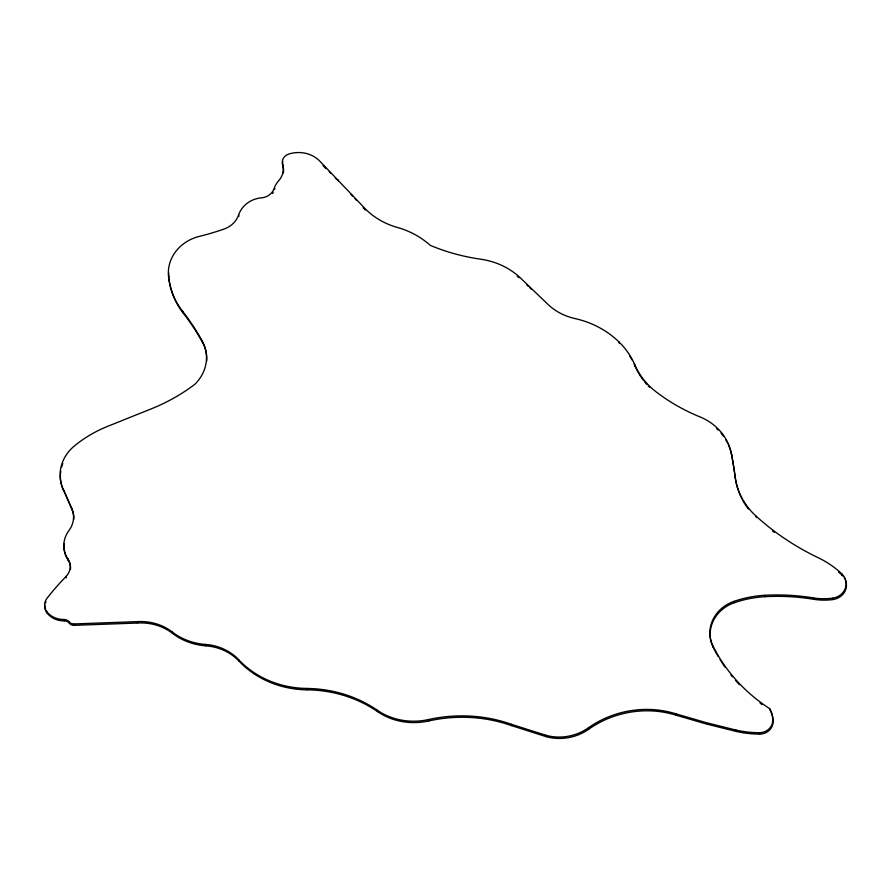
<?xml version="1.0" encoding="UTF-8"?>
<svg xmlns="http://www.w3.org/2000/svg" width="891" height="891" viewBox="0 0 891 891"><rect width="100%" height="100%" fill="white"/><g stroke="black" fill="none" stroke-linecap="round" stroke-linejoin="round"><path stroke-width="1.34" d="M734.529 472.653L735.042 476.429A77.628 70.066 -12.3 0 0 756.058 516.112A274.74 247.976 -12.3 0 0 818.061 557.643A99.814 90.091 -12.3 0 1 841.783 573.826A16.439 14.835 -12.3 0 1 845.938 586.189A15.158 13.677 -12.3 0 1 832.606 598.162A60.065 54.217 -12.3 0 1 813.36 597.894A207.469 187.255 -12.3 0 0 764.69 595.299A101.864 91.94 -12.3 0 0 733.972 601.358A35.662 32.187 -12.3 0 0 712.923 645.964A183.178 165.336 -12.3 0 0 769.69 708.646A26.841 24.224 -12.3 0 1 772.742 721.153A12.853 11.605 -12.3 0 1 759.388 732.703A99.157 89.49 -12.3 0 1 735.977 730.063L705.739 722.523L675.924 713.836A92.241 83.253 -12.3 0 0 588.45 727.802A46.432 41.91 -12.3 0 1 545.693 735.22L511.456 724.305A139.887 126.266 -12.3 0 0 428.493 719.549A62.548 56.456 -12.3 0 1 377.272 710.227A124.317 112.21 -12.3 0 0 306.827 688.442A95.627 86.316 -12.3 0 1 238.699 659.719A51.355 46.343 -12.3 0 0 205.565 644.449A61.635 55.632 -12.3 0 1 172.241 631.986A50.932 45.964 -12.3 0 0 137.181 621.64L73.563 623.956A5.535 5.001 -12.3 0 1 69.164 621.929A6.671 6.025 -12.3 0 0 63.885 619.501A21.618 19.513 -12.3 0 1 46.744 611.605A12.741 11.505 -12.3 0 1 47.023 598.24A280.119 252.832 -12.3 0 1 66.045 576.466A16.127 14.557 -12.3 0 0 67.928 558.924A28.579 25.794 -12.3 0 1 68.919 530.602A25.962 23.433 -12.3 0 0 71.737 508.315L63.038 488.814A41.476 37.433 -12.3 0 1 74.532 445.834A118.815 107.243 -12.3 0 1 106.33 426.878L149.332 409.626A174.903 157.863 -12.3 0 0 194.839 384.311A41.699 37.645 -12.3 0 0 202.279 341.142A262.812 237.206 -12.3 0 0 182.733 311.46A82.618 74.577 -12.3 0 1 168.488 275.764A39.761 35.885 -12.3 0 1 199.194 236.427A245.649 221.714 -12.3 0 0 224.12 229.032A23.055 20.805 -12.3 0 0 238.632 214.865A25.338 22.865 -12.3 0 1 261.586 197.824A13.811 12.474 -12.3 0 0 274.094 188.524A23.534 21.239 -12.3 0 1 278.627 180.817A19.569 17.664 -12.3 0 0 282.57 164.467A9.166 8.275 -12.3 0 1 288.695 154.076A29.615 26.73 -12.3 0 1 319.746 161.082L362.826 206.244A76.08 68.674 -12.3 0 0 397.353 227.439A85.347 77.038 -12.3 0 1 430.242 245.348A198.337 179.013 -12.3 0 0 480.605 259.181A74.187 66.959 -12.3 0 1 519.553 277.134L546.851 303.319A58.973 53.226 -12.3 0 0 574.907 318.533A94.88 85.636 -12.3 0 1 618.9 341.866A83.765 75.612 -12.3 0 1 634.793 364.787A78.764 71.091 -12.3 0 0 655.809 391.606A196.666 177.509 -12.3 0 0 699.914 416.865A58.026 52.38 -12.3 0 1 731.422 453.909L731.734 455.301A58.026 52.38 -12.3 0 0 728.426 444.832M772.742 721.153L773.043 722.545A12.853 11.605 -12.3 0 1 759.689 734.095A99.157 89.49 -12.3 0 1 736.278 731.455L706.04 723.915L676.224 715.228A92.241 83.253 -12.3 0 0 588.751 729.194A46.432 41.91 -12.3 0 1 545.994 736.612L511.757 725.697A139.887 126.266 -12.3 0 0 428.794 720.942A62.548 56.456 -12.3 0 1 377.572 711.619A124.317 112.21 -12.3 0 0 307.128 689.834A95.627 86.316 -12.3 0 1 239.011 661.111A51.355 46.343 -12.3 0 0 205.866 645.841A61.635 55.632 -12.3 0 1 172.542 633.378A50.932 45.964 -12.3 0 0 137.481 623.032L73.864 625.348A5.535 5.001 -12.3 0 1 69.476 623.321A6.671 6.025 -12.3 0 0 64.185 620.893A21.618 19.513 -12.3 0 1 47.045 612.997A12.741 11.505 -12.3 0 1 44.94 605.178M526.815 284.953L528.352 286.401M529.878 287.838L531.404 289.285M335.294 178.044L336.82 179.603M329.191 171.818L330.717 173.377M326.139 168.711L323.099 165.592M350.92 194.249L352.981 196.466M355.03 198.682L356.389 200.163M63.038 488.814L72.048 509.708A25.962 23.433 -12.3 0 1 73.864 519.119M845.938 586.189L846.238 587.581A15.158 13.677 -12.3 0 1 832.918 599.554A60.065 54.217 -12.3 0 1 813.661 599.287A207.469 187.255 -12.3 0 0 764.99 596.692A101.864 91.94 -12.3 0 0 734.273 602.75A35.662 32.187 -12.3 0 0 713.234 647.356A183.178 165.336 -12.3 0 0 716.509 653.548M841.783 573.826L842.084 575.218A16.439 14.835 -12.3 0 1 842.897 576.043M832.606 598.162L832.918 599.554M813.36 597.894L813.661 599.287M756.058 516.112L756.359 517.504M764.69 595.299L764.99 596.692M735.042 476.429L735.342 477.821A77.628 70.066 -12.3 0 0 742.214 499.361M769.69 708.646L769.991 710.038A26.841 24.224 -12.3 0 1 773.043 722.545M733.972 601.358L734.273 602.75M759.388 732.703L759.689 734.095M735.977 730.063L736.278 731.455M712.923 645.964L713.234 647.356M634.793 364.787L635.094 366.179A78.764 71.091 -12.3 0 0 638.958 373.741M618.9 341.866L619.212 343.258M675.924 713.836L676.224 715.228M588.45 727.802L588.751 729.194M545.693 735.22L545.994 736.612M511.456 724.305L511.757 725.697M338.045 179.759L338.346 181.151M428.493 719.549L428.794 720.942M282.57 164.467L282.87 165.86A19.569 17.664 -12.3 0 1 283.394 172.965M377.272 710.227L377.572 711.619M238.632 214.865L238.944 216.257M306.827 688.442L307.128 689.834M202.279 341.142L202.58 342.534A41.699 37.645 -12.3 0 1 206.745 361.044M182.733 311.46L183.034 312.852A262.812 237.206 -12.3 0 1 202.58 342.534M168.488 275.764L168.8 277.157A39.761 35.885 -12.3 0 1 168.677 272.869M238.699 659.719L239.011 661.111M205.565 644.449L205.866 645.841M172.241 631.986L172.542 633.378M137.181 621.64L137.481 623.032M71.737 508.315L72.048 509.708M67.928 558.924L68.239 560.316A16.127 14.557 -12.3 0 1 70.489 569.249M66.045 576.466L66.346 577.858M73.563 623.956L73.864 625.348M69.164 621.929L69.476 623.321M63.885 619.501L64.185 620.893M46.744 611.605L47.045 612.997M731.422 453.909L732.079 457.172M731.778 455.78L732.758 460.903M732.124 457.64L733.081 462.785M732.781 461.393L733.393 464.656M733.093 463.264L734.284 470.281M733.404 465.135L734.563 472.163M734.262 470.771L735.342 477.821M761.994 704.536A183.178 165.336 -12.3 0 1 760.056 703.099M739.508 684.767A183.178 165.336 -12.3 0 1 735.509 680.379M732.435 676.781A183.178 165.336 -12.3 0 1 730.943 674.944M725.263 667.415A183.178 165.336 -12.3 0 1 720.073 659.596M718.257 656.589A183.178 165.336 -12.3 0 1 717.077 654.562M845.347 579.852A16.439 14.835 -12.3 0 1 846.238 587.581M844.278 577.858A16.439 14.835 -12.3 0 1 844.857 578.838M838.554 572.055A99.814 90.091 -12.3 0 1 842.084 575.218M774.457 532.45A274.74 247.976 -12.3 0 1 772.475 530.958M748.451 508.995A77.628 70.066 -12.3 0 1 742.827 500.486M716.62 428.571A58.026 52.38 -12.3 0 1 718.157 430.041M721.031 433.137A58.026 52.38 -12.3 0 1 723.603 436.434M725.887 439.931A58.026 52.38 -12.3 0 1 727.847 443.584M649.539 387.251A78.764 71.091 -12.3 0 1 648.191 385.87M646.877 384.466A78.764 71.091 -12.3 0 1 644.382 381.548M643.213 380.045A78.764 71.091 -12.3 0 1 640.985 376.949M640.462 376.158A78.764 71.091 -12.3 0 1 639.448 374.554M629.636 355.955A83.765 75.612 -12.3 0 1 632.031 359.942M634.147 364.074A83.765 75.612 -12.3 0 1 635.094 366.179M517.192 276.221A74.187 66.959 -12.3 0 1 518.985 277.747M365.41 210.064A76.08 68.674 -12.3 0 1 363.127 207.636M282.87 165.86A9.166 8.275 -12.3 0 1 282.815 161.639M274.64 189.215A23.534 21.239 -12.3 0 1 274.918 188.536M273.303 192.3A13.811 12.474 -12.3 0 1 272.557 193.414M183.034 312.852A82.618 74.577 -12.3 0 1 168.9 278.237M63.35 490.206A41.476 37.433 -12.3 0 1 60.41 475.081M60.488 473.778A41.476 37.433 -12.3 0 1 60.777 471.183M61.579 467.33A41.476 37.433 -12.3 0 1 62.816 463.554M68.239 560.316A28.579 25.794 -12.3 0 1 64.33 543.71M45.519 602.851A12.741 11.505 -12.3 0 1 46.009 601.726"/></g></svg>
